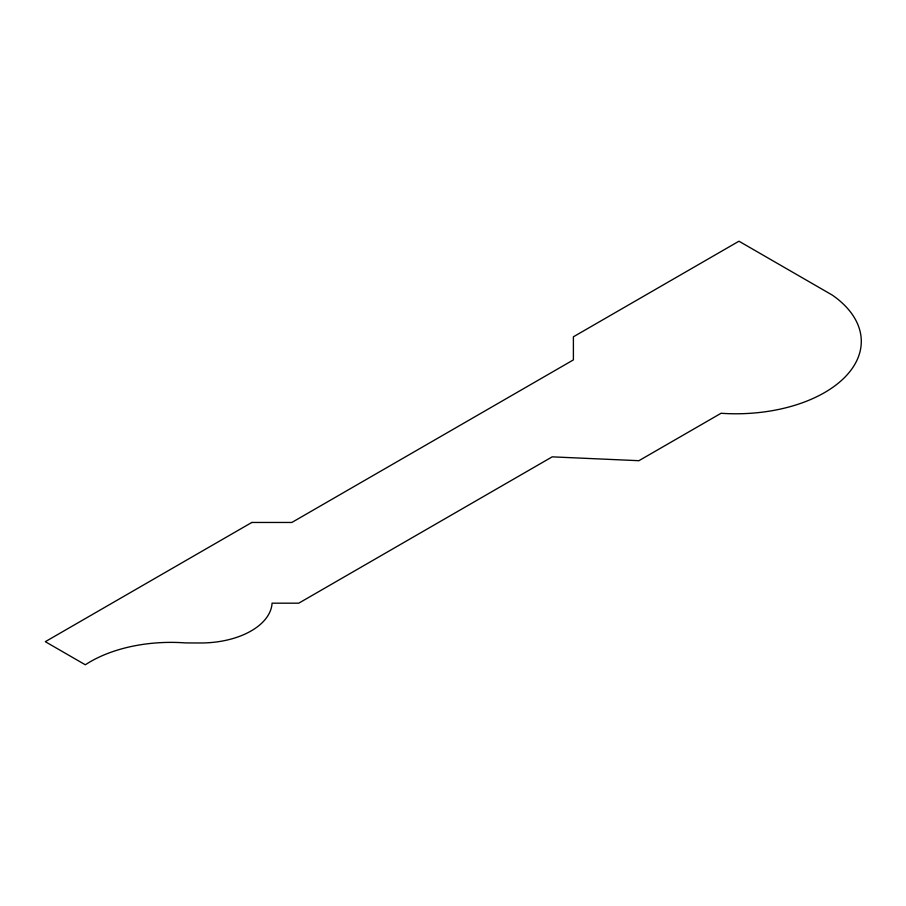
<?xml version="1.0" encoding="UTF-8"?>
<svg xmlns="http://www.w3.org/2000/svg" width="906" height="906" viewBox="0 0 906 906"><rect width="100%" height="100%" fill="white"/><g stroke="black" fill="none" stroke-linecap="round" stroke-linejoin="round"><path stroke-width="1.36" d="M251.823 522.456L45.3 641.686L85.323 664.789A113.896 65.753 0 0 1 185.605 642.92L200.407 642.977A71.415 41.234 0 0 0 272.072 603.181L298.754 603.181L552.196 456.851L638.911 460.701L721.063 413.272A125.379 72.389 0 0 0 846.068 375.967A125.379 72.389 0 0 0 832.331 295.118L738.956 241.211L573.396 336.794L573.396 359.897L291.845 522.456L251.823 522.456"/></g></svg>
